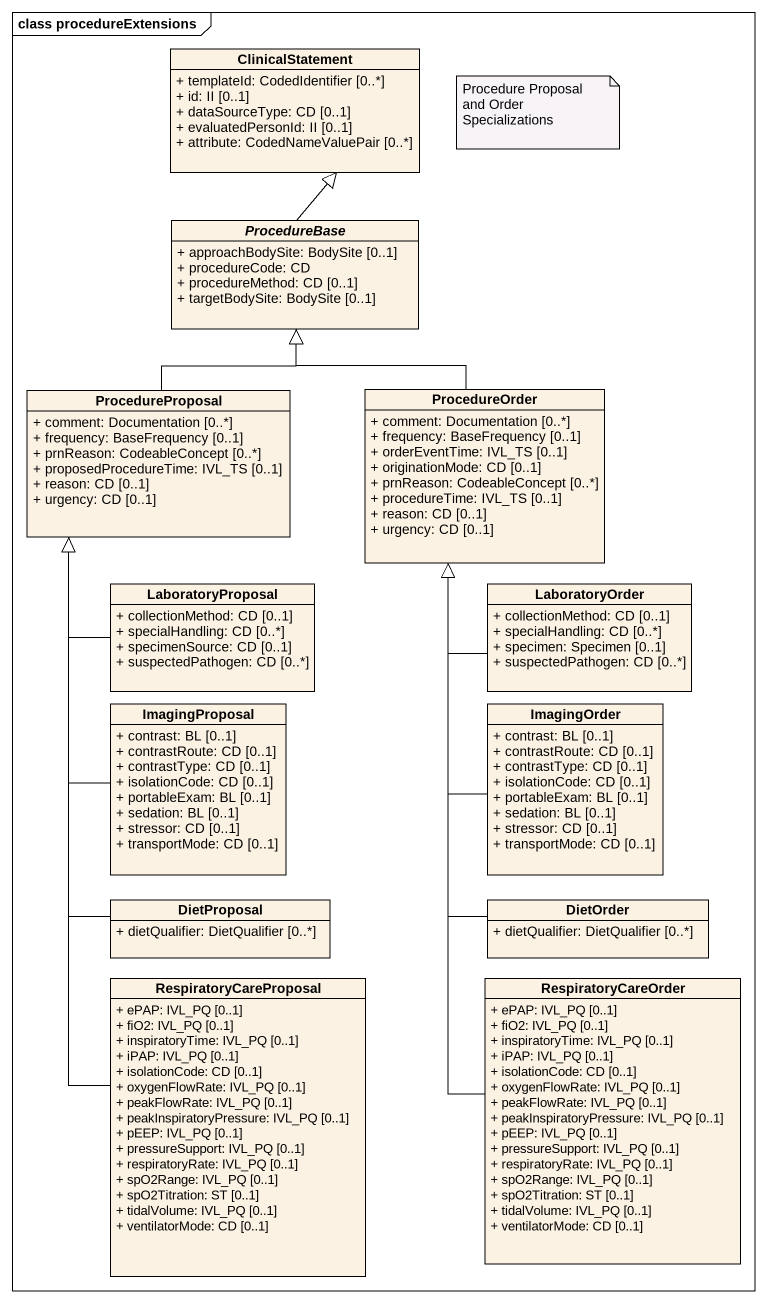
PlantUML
@startuml
mainframe class procedureExtensions
hide circle
hide empty members
skinparam classAttributeIconSize 0
class ClinicalStatement {
  + templateId: CodedIdentifier [0..*]
  + id: II [0..1]
  + dataSourceType: CD [0..1]
  + evaluatedPersonId: II [0..1]
  + attribute: CodedNameValuePair [0..*]
}
abstract class ProcedureBase #FCF2E3 {
  + approachBodySite: BodySite [0..1]
  + procedureCode: CD
  + procedureMethod: CD [0..1]
  + targetBodySite: BodySite [0..1]
}
class ProcedureProposal {
  + comment: Documentation [0..*]
  + frequency: BaseFrequency [0..1]
  + prnReason: CodeableConcept [0..*]
  + proposedProcedureTime: IVL_TS [0..1]
  + reason: CD [0..1]
  + urgency: CD [0..1]
}
class ProcedureOrder {
  + comment: Documentation [0..*]
  + frequency: BaseFrequency [0..1]
  + orderEventTime: IVL_TS [0..1]
  + originationMode: CD [0..1]
  + prnReason: CodeableConcept [0..*]
  + procedureTime: IVL_TS [0..1]
  + reason: CD [0..1]
  + urgency: CD [0..1]
}
class LaboratoryProposal {
  + collectionMethod: CD [0..1]
  + specialHandling: CD [0..*]
  + specimenSource: CD [0..1]
  + suspectedPathogen: CD [0..*]
}
class LaboratoryOrder {
  + collectionMethod: CD [0..1]
  + specialHandling: CD [0..*]
  + specimen: Specimen [0..1]
  + suspectedPathogen: CD [0..*]
}
class ImagingProposal {
  + contrast: BL [0..1]
  + contrastRoute: CD [0..1]
  + contrastType: CD [0..1]
  + isolationCode: CD [0..1]
  + portableExam: BL [0..1]
  + sedation: BL [0..1]
  + stressor: CD [0..1]
  + transportMode: CD [0..1]
}
class ImagingOrder {
  + contrast: BL [0..1]
  + contrastRoute: CD [0..1]
  + contrastType: CD [0..1]
  + isolationCode: CD [0..1]
  + portableExam: BL [0..1]
  + sedation: BL [0..1]
  + stressor: CD [0..1]
  + transportMode: CD [0..1]
}
class DietProposal {
  + dietQualifier: DietQualifier [0..*]
}
class DietOrder {
  + dietQualifier: DietQualifier [0..*]
}
class RespiratoryCareProposal {
  + ePAP: IVL_PQ [0..1]
  + fiO2: IVL_PQ [0..1]
  + inspiratoryTime: IVL_PQ [0..1]
  + iPAP: IVL_PQ [0..1]
  + isolationCode: CD [0..1]
  + oxygenFlowRate: IVL_PQ [0..1]
  + peakFlowRate: IVL_PQ [0..1]
  + peakInspiratoryPressure: IVL_PQ [0..1]
  + pEEP: IVL_PQ [0..1]
  + pressureSupport: IVL_PQ [0..1]
  + respiratoryRate: IVL_PQ [0..1]
  + spO2Range: IVL_PQ [0..1]
  + spO2Titration: ST [0..1]
  + tidalVolume: IVL_PQ [0..1]
  + ventilatorMode: CD [0..1]
}
class RespiratoryCareOrder {
  + ePAP: IVL_PQ [0..1]
  + fiO2: IVL_PQ [0..1]
  + inspiratoryTime: IVL_PQ [0..1]
  + iPAP: IVL_PQ [0..1]
  + isolationCode: CD [0..1]
  + oxygenFlowRate: IVL_PQ [0..1]
  + peakFlowRate: IVL_PQ [0..1]
  + peakInspiratoryPressure: IVL_PQ [0..1]
  + pEEP: IVL_PQ [0..1]
  + pressureSupport: IVL_PQ [0..1]
  + respiratoryRate: IVL_PQ [0..1]
  + spO2Range: IVL_PQ [0..1]
  + spO2Titration: ST [0..1]
  + tidalVolume: IVL_PQ [0..1]
  + ventilatorMode: CD [0..1]
}
ProcedureBase -up-|> ClinicalStatement
ProcedureProposal -up-|> ProcedureBase
ProcedureOrder -up-|> ProcedureBase
LaboratoryProposal -up-|> ProcedureProposal
LaboratoryOrder -up-|> ProcedureOrder
ImagingProposal -up-|> ProcedureProposal
ImagingOrder -up-|> ProcedureOrder
DietProposal -up-|> ProcedureProposal
DietOrder -up-|> ProcedureOrder
RespiratoryCareProposal -up-|> ProcedureProposal
RespiratoryCareOrder -up-|> ProcedureOrder
note as N1
  Procedure Proposal and Order Specializations
end note
@enduml
